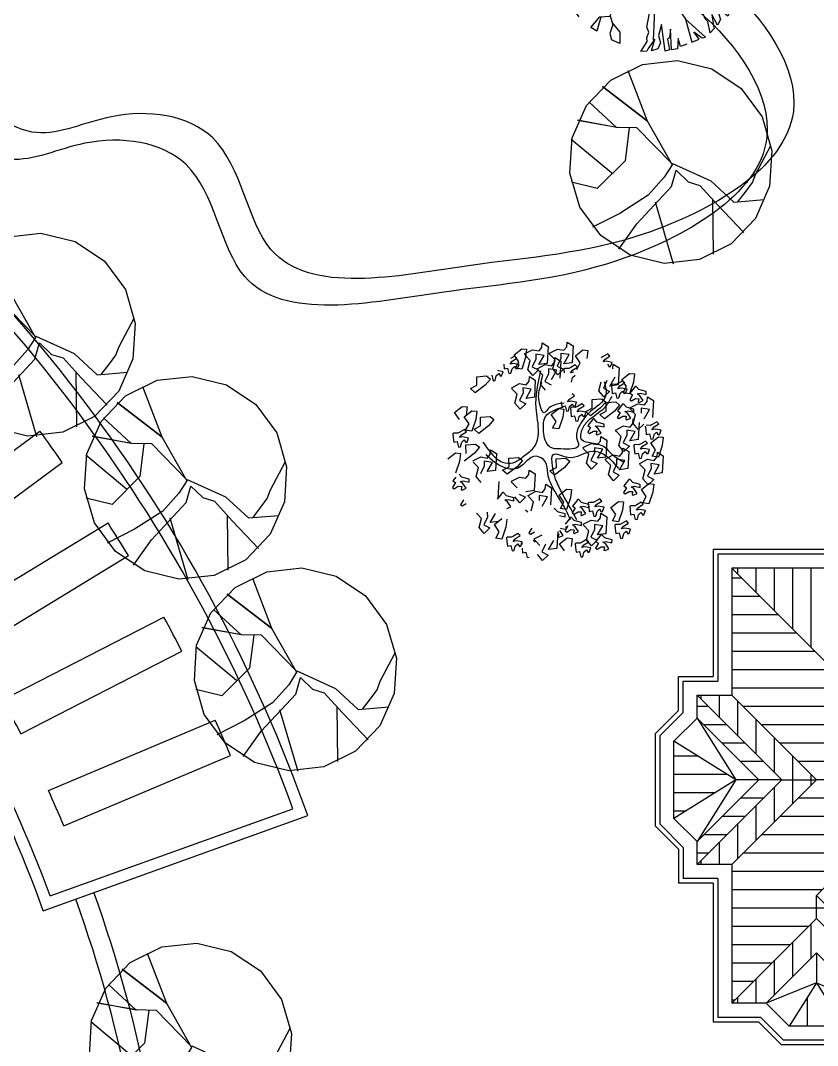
# Model space of a CAD drawing. Extents: x 225694 to 1397201, y -46174 to 794826.
# Drawn here: x 601296 to 622000, y 302259 to 328875 of the extents above; entities that cross this region are included whole.
import ezdxf

# ---------------------------------------------------------------- set-up
doc = ezdxf.new("R2010")
doc.units = 0
doc.header["$LTSCALE"] = 0.5
doc.header["$MEASUREMENT"] = 0
for name, color, linetype in [('08-树', 73, 'Continuous'), ('KJ', 8, 'Continuous'), ('ZJ', 7, 'Continuous'), ('商铺', 141, 'Continuous'), ('屋顶', 135, 'Continuous'), ('树', 124, 'Continuous'), ('环境', 64, 'Continuous')]:
    doc.layers.add(name, color=color, linetype=linetype)
doc.styles.get("Standard").update_dxf_attribs({"font": 'rs.shx', "bigfont": 'hztxt.shx'})

# ---------------------------------------------------------------- blocks, each defined once
blk = doc.blocks.new('64')
at = {"linetype": 'Continuous'}
blk.add_lwpolyline([(1976, 57), (1856, 741), (1508, 1343), (976, 1789), (324, 2027), (-371, 2027), (-1024, 1789), (-1556, 1343), (-1903, 741), (-2024, 57), (-1903, -627), (-1556, -1228), (-1024, -1675), (-371, -1912), (324, -1912), (976, -1675), (1508, -1228), (1856, -627), (1976, 57)], dxfattribs=at)
for points in [[(-737, 1911), (-285, 955), (-166, 2053), (-285, 955), (0, 0), (285, -57), (761, -71), (1402, 86), (1973, 285)], [(238, 2039), (226, 1298), (654, 1954), (214, 1298), (-47, 1012), (-12, 14)], [(939, 742), (1010, 1782)], [(59, 1112), (582, 727), (1355, 742), (1616, 1198)], [(-24, 14), (-297, -770), (-309, -1383), (-760, -1782)], [(1925, -385), (1319, -299), (321, -285), (24, -128), (24, -456), (-83, -670), (-47, -1198), (-12, -1939)], [(1390, -1369), (761, -271)], [(-368, -1440), (-630, -1412), (-844, -1383), (-1010, -1312), (-1616, -1141)], [(-59, -1041), (713, -1797)]]:
    blk.add_lwpolyline(points)
blk = doc.blocks.new('批杷')
at = {"layer": '08-树', "color": 124}
for p, q in [((-983, 2387), (-831, 2446)), ((-831, 2446), (-723, 1917)), ((-784, 2446), (-678, 2505)), ((-689, 2188), (-784, 2446)), ((-678, 2505), (-475, 1835)), ((-524, 2306), (-478, 2470)), ((-478, 2470), (-326, 2553)), ((-326, 2553), (-360, 2236)), ((-360, 2236), (-231, 2506)), ((-231, 2506), (-208, 2577)), ((-208, 2577), (-55, 2613)), ((-55, 2613), (-172, 2330)), ((296, 2576), (142, 2607)), ((601, 2507), (767, 2457)), ((767, 2457), (700, 2258)), ((700, 2258), (866, 2457)), ((866, 2457), (1016, 2391)), ((-1344, 2194), (-1224, 2295)), ((-1333, 2120), (-1344, 2194)), ((-1224, 2295), (-1200, 1990)), ((-1206, 2233), (-1054, 2316)), ((-1054, 2316), (-959, 2128)), ((-959, 2128), (-983, 2387)), ((-735, 2140), (-689, 2188)), ((-723, 1917), (-735, 2140)), ((-441, 2129), (-524, 2306)), ((-475, 1835), (-441, 2129)), ((-148, 2236), (-183, 2083)), ((-172, 2330), (-148, 2236)), ((1016, 2391), (717, 1941)), ((1166, 2324), (833, 1708)), ((933, 2108), (1049, 2357)), ((1049, 2357), (1166, 2324)), ((1132, 2074), (1282, 2158)), ((1282, 2158), (1448, 2108)), ((-1799, 1818), (-1731, 1918)), ((-1731, 1918), (-1248, 1412)), ((-1537, 1977), (-1438, 2120)), ((-1504, 1809), (-1537, 1977)), ((-1438, 2120), (-1325, 1821)), ((-1325, 1821), (-1333, 2120)), ((-1200, 1990), (-1137, 1917)), ((-1137, 1917), (-1099, 1765)), ((-183, 2083), (-111, 1966)), ((717, 1941), (866, 2108)), ((833, 1708), (1066, 1891)), ((866, 2108), (933, 2108)), ((1066, 1891), (1132, 2074)), ((1448, 2108), (1199, 1908)), ((1199, 1908), (1481, 2008)), ((1681, 1958), (1398, 1841)), ((1481, 2008), (1548, 2041)), ((1548, 2041), (1681, 1958)), ((-1950, 1675), (-1841, 1796)), ((-1812, 1455), (-1950, 1675)), ((-1841, 1796), (-1506, 1373)), ((-1597, 1630), (-1799, 1818)), ((-1618, 1567), (-1597, 1630)), ((-1351, 1689), (-1504, 1809)), ((-1248, 1412), (-1351, 1689)), ((-1099, 1765), (-982, 1692)), ((-982, 1692), (-335, 346)), ((1215, 1675), (1182, 1542)), ((1348, 1758), (1215, 1675)), ((1398, 1841), (1348, 1758)), ((1828, 1826), (1718, 1541)), ((1789, 1343), (1882, 1628)), ((1983, 1597), (1789, 1343)), ((1914, 1695), (1828, 1826)), ((1882, 1628), (1914, 1695)), ((2037, 1432), (1983, 1597)), ((-2080, 1437), (-1981, 1580)), ((-1806, 1311), (-2080, 1437)), ((-1981, 1580), (-1812, 1455)), ((-1506, 1373), (-1618, 1567)), ((-1506, 1373), (-1248, 1412)), ((-1248, 1412), (-1154, 1152)), ((1182, 1542), (102, 510)), ((1556, 1354), (1424, 1318)), ((1636, 1489), (1556, 1354)), ((1718, 1541), (1636, 1489)), ((1957, 1281), (2037, 1432)), ((-2340, 954), (-2143, 1291)), ((-1530, 1034), (-1806, 1311)), ((-1154, 1152), (-877, 816)), ((2206, 1320), (1599, 973)), ((1599, 973), (1776, 1210)), ((1776, 1210), (1957, 1281)), ((2276, 1172), (1834, 862)), ((1995, 1082), (2242, 1205)), ((1997, 1016), (1995, 1082)), ((2242, 1205), (2206, 1320)), ((2346, 1024), (2276, 1172)), ((-1312, 1034), (-1530, 1034)), ((-1095, 717), (-1312, 1034)), ((-877, 816), (-699, 855)), ((-699, 855), (-640, 538)), ((1834, 862), (1997, 1016)), ((2151, 853), (2346, 1024)), ((2349, 925), (2151, 853)), ((2403, 760), (2349, 925)), ((-640, 538), (-1095, 717)), ((-640, 538), (-264, 261)), ((-2459, 222), (-2459, 340)), ((2447, 288), (2450, 115)), ((1708, -563), (393, 145)), ((2464, -143), (1944, 3)), ((1944, 3), (2149, -88)), ((2450, 115), (2240, 117)), ((2240, 117), (2481, 20)), ((2481, 20), (2464, -143)), ((-1794, -320), (-313, -120)), ((-1154, -571), (-313, -120)), ((-131, -1714), (136, -244)), ((2447, -305), (1759, -180)), ((1759, -180), (2005, -344)), ((2149, -88), (2169, -151)), ((2169, -151), (2443, -185)), ((2443, -185), (2447, -305)), ((-2383, -509), (-2442, -364)), ((-2442, -364), (-2145, -435)), ((-2310, -521), (-2383, -509)), ((-2022, -607), (-2310, -521)), ((-2145, -435), (-2055, -397)), ((-2055, -397), (-1899, -408)), ((-1899, -408), (-1794, -320)), ((2005, -344), (2199, -351)), ((2329, -641), (2062, -466)), ((2062, -466), (2244, -703)), ((2199, -351), (2325, -467)), ((2325, -467), (2329, -641)), ((-2342, -622), (-2022, -607)), ((-2236, -760), (-2342, -622)), ((-2240, -963), (-1609, -660)), ((-2067, -780), (-2236, -760)), ((-1905, -671), (-2067, -780)), ((-1609, -660), (-1905, -671)), ((-1825, -1182), (-1154, -571)), ((1845, -553), (1708, -563)), ((1965, -654), (1845, -553)), ((2060, -676), (1965, -654)), ((2258, -908), (2060, -676)), ((2244, -703), (2296, -756)), ((2296, -756), (2258, -908)), ((-2166, -1058), (-2240, -963)), ((-1925, -924), (-2166, -1058)), ((-2158, -1104), (-1652, -917)), ((-1871, -963), (-1925, -924)), ((-1652, -917), (-1871, -963)), ((1429, -980), (1563, -1244)), ((1968, -1427), (1429, -980)), ((1680, -912), (1814, -1091)), ((2062, -1293), (1680, -912)), ((1994, -957), (2157, -1159)), ((2176, -1062), (1994, -957)), ((2258, -908), (2176, -1062)), ((-2076, -1246), (-2158, -1104)), ((-1825, -1182), (-2076, -1246)), ((-1996, -1305), (-1825, -1182)), ((-1891, -1443), (-1996, -1305)), ((1321, -1348), (1197, -1290)), ((1563, -1244), (1729, -1345)), ((1814, -1091), (1801, -1156)), ((1801, -1156), (2023, -1319)), ((2023, -1319), (1968, -1427)), ((2157, -1159), (2062, -1293)), ((1377, -1495), (1321, -1348)), ((1449, -1560), (1377, -1495)), ((1508, -1860), (1449, -1560)), ((1553, -1378), (1596, -1674)), ((1700, -1661), (1553, -1378)), ((1782, -1508), (1700, -1661)), ((1729, -1345), (1782, -1508)), ((-1431, -1818), (-1589, -1719)), ((-138, -1986), (-80, -1841)), ((-80, -1841), (-131, -1714)), ((249, -1643), (169, -1928)), ((342, -2337), (249, -1643)), ((480, -1763), (457, -1986)), ((502, -2303), (480, -1763)), ((1615, -1746), (1508, -1860)), ((1596, -1674), (1615, -1746)), ((-837, -2135), (-1055, -2036)), ((-290, -2343), (-130, -2083)), ((-130, -2083), (-138, -1986)), ((71, -2020), (-99, -2267)), ((-14, -2328), (71, -2020)), ((222, -2115), (150, -2270)), ((169, -1928), (222, -2115)), ((457, -1986), (403, -2025)), ((403, -2025), (456, -2295)), ((679, -2009), (662, -2269)), ((743, -2210), (679, -2009)), ((-133, -2333), (-290, -2343)), ((-99, -2267), (-133, -2333)), ((150, -2270), (-14, -2328)), ((456, -2295), (342, -2337)), ((662, -2269), (502, -2303)), ((907, -2153), (743, -2210))]:
    blk.add_line(p, q, dxfattribs=at)
for points in [[(252, 1958), (468, 2540), (268, 2590), (268, 2357), (185, 2607), (102, 2640), (252, 1958)], [(119, 527), (102, 510), (119, 1126), (235, 1375), (252, 1958)], [(119, 527), (451, 1026), (650, 1093), (883, 1442), (1249, 1908)], [(-2459, 340), (-2083, 439), (-1787, 420), (-1965, 538), (-2123, 519), (-2182, 677), (-2360, 756), (-2340, 954), (-2202, 915), (-2083, 657), (-1945, 776), (-1767, 598), (-1925, 915), (-2024, 954), (-2063, 1133), (-2143, 1291)], [(-2024, 974), (-2202, 1014), (-2321, 1034)], [(1816, 451), (2437, 425), (2423, 630), (2201, 558), (2413, 714), (2419, 804), (1816, 451)], [(-2143, 538), (-2419, 558)], [(-2103, 439), (-2281, 162), (-2459, 222)], [(414, 135), (393, 145), (984, 320), (1257, 286), (1816, 451)], [(414, 135), (992, -27), (1117, -196), (1521, -309), (2077, -513)], [(133, -267), (136, -244), (485, -752), (537, -1022), (866, -1503)], [(133, -267), (157, -867), (35, -1038), (52, -1457), (30, -2049)], [(-1352, -1442), (-1095, -1422), (-976, -1185)], [(-1589, -1719), (-1352, -1442)], [(-1332, -1462), (-1371, -1601), (-1431, -1818)], [(-1095, -1403), (-1015, -1640)], [(866, -1503), (1034, -2102), (1225, -2025), (1088, -1836), (1302, -1989), (1388, -1967), (866, -1503)], [(-1015, -1640), (-1095, -1878), (-1055, -2036)], [(-1035, -1601), (-837, -1838), (-837, -2135)]]:
    blk.add_lwpolyline(points, dxfattribs=at)
for points in [[(-14, -172), (-197, -89), (-330, 44), (-280, 277), (-147, 344), (-64, 427), (102, 360), (119, 244), (119, 144), (185, 27), (52, -56), (36, -139)], [(-35, -51), (-138, -31), (-178, 9), (-178, 88), (-187, 117), (-207, 191), (-138, 236), (-109, 300), (-20, 290), (5, 330), (34, 270), (59, 251), (54, 147), (103, 93), (103, 48), (79, 38), (64, -11), (39, -26), (24, -51)], [(-114, 33), (-138, 78), (-138, 132), (-104, 196), (-99, 226), (-54, 246), (-40, 201), (-15, 206), (-5, 191), (20, 157), (29, 127), (29, 97), (15, 48), (10, 33), (-5, 18), (-25, 18), (-25, -1), (-64, -1), (-69, 18), (-79, 28)], [(-74, 112), (-64, 167), (-40, 172), (-30, 152), (-10, 132), (-10, 107), (-30, 93), (-30, 78), (-49, 83), (-74, 93)]]:
    blk.add_lwpolyline(points, close=True, dxfattribs=at)
blk = doc.blocks.new('A$C314A2B11')
at = {"layer": 'KJ', "linetype": 'Continuous'}
h = blk.add_hatch(dxfattribs=at)
h.set_pattern_fill('LINE,_O', color=256, scale=150, angle=90)
h.set_pattern_definition([(90, (-2428162.5, -3655951.4), (-476.25, 3e-14), [])])
h.paths.add_polyline_path([(34234, 12980), (32826, 12980), (33530, 11959)])
h.paths.add_polyline_path([(26534, 12680), (25126, 12680), (25830, 11659)])
h.paths.add_polyline_path([(13830, 11659), (14534, 12680), (13126, 12680)])
h.paths.add_polyline_path([(6834, 12980), (5426, 12980), (6130, 11959)])
h.paths.add_polyline_path([(4884, 480), (4180, 1606), (3476, 480)])
h.paths.add_polyline_path([(36184, 480), (35480, 1606), (34776, 480)])
h = blk.add_hatch(dxfattribs=at)
h.set_pattern_fill('LINE,_O', color=256, scale=150)
h.set_pattern_definition([(0, (-2428162.5, -3655951.4), (0, 476.25), [])])
h.paths.add_polyline_path([(2084, 6880), (480, 7884), (480, 5876)])
for p, q in [((2141, 12219), (2141, 12380)), ((2617, 11743), (2617, 12380)), ((3094, 11266), (3094, 12380)), ((3570, 10790), (3570, 12380)), ((4046, 10314), (4046, 12380)), ((1980, 12126), (2234, 12126)), ((1980, 11650), (2710, 11650)), ((1980, 11174), (3186, 11174)), ((1980, 10697), (3663, 10697)), ((1980, 10221), (4139, 10221)), ((1980, 9745), (4615, 9745)), ((1189, 8971), (1189, 9080)), ((1665, 8495), (1665, 9080)), ((1980, 9269), (4930, 9269)), ((1080, 8792), (1368, 8792)), ((2141, 8019), (2141, 8919)), ((2268, 8792), (4930, 8792)), ((1247, 8316), (1844, 8316)), ((2617, 7543), (2617, 8443)), ((2744, 8316), (5144, 8316)), ((1724, 7840), (2320, 7840)), ((3094, 7066), (3094, 7966)), ((3220, 7840), (5620, 7840)), ((3570, 6880), (3570, 7490)), ((2200, 7364), (2796, 7364)), ((3696, 7364), (6096, 7364)), ((4046, 6880), (4046, 7014)), ((2676, 6887), (3273, 6887)), ((3094, 5794), (3094, 6694)), ((3570, 6270), (3570, 6880)), ((4046, 6746), (4046, 6880)), ((4173, 6887), (6573, 6887)), ((2215, 6411), (2811, 6411)), ((3711, 6411), (6711, 6411)), ((2617, 5317), (2617, 6217)), ((1738, 5935), (2335, 5935)), ((3235, 5935), (6235, 5935)), ((2141, 4841), (2141, 5741)), ((1262, 5459), (1859, 5459)), ((2759, 5459), (5759, 5459)), ((1665, 4680), (1665, 5265)), ((1080, 4982), (1382, 4982)), ((2282, 4982), (5282, 4982)), ((1189, 4680), (1189, 4789)), ((1980, 4506), (4806, 4506)), ((1980, 4030), (4330, 4030)), ((1980, 3554), (4180, 3554)), ((4180, 3554), (4506, 3554)), ((1980, 3077), (3977, 3077)), ((4046, 2250), (4046, 3146)), ((3570, 1774), (3570, 2670)), ((1980, 2601), (3501, 2601)), ((3094, 1297), (3094, 2194)), ((1980, 2125), (3025, 2125)), ((1980, 1649), (2549, 1649)), ((2617, 1080), (2617, 1717)), ((1980, 1172), (2072, 1172)), ((2141, 1080), (2141, 1241))]:
    blk.add_line(p, q, dxfattribs=at)
at = {"layer": '屋顶'}
for p, q in [((1500, 12860), (1500, 9560)), ((4628, 12860), (1500, 12860)), ((1620, 12740), (1620, 9440)), ((4677, 12740), (1620, 12740)), ((4826, 12380), (1980, 12380)), ((1980, 12380), (4930, 9430)), ((1980, 12380), (1980, 9080)), ((600, 9560), (1500, 9560)), ((600, 8682), (600, 9560)), ((720, 9440), (1620, 9440)), ((720, 8633), (720, 9440)), ((3280, 6880), (1080, 9080)), ((4180, 6880), (1980, 9080)), ((600, 8682), (0, 8082)), ((720, 8633), (120, 8033)), ((2684, 6880), (1080, 8484)), ((1080, 8484), (2084, 6880)), ((0, 5678), (0, 8082)), ((120, 5727), (120, 8033)), ((2084, 6880), (480, 7884)), ((2084, 6880), (480, 5876)), ((2684, 6880), (1080, 5276)), ((2084, 6880), (1080, 5276)), ((3280, 6880), (1080, 4680)), ((4180, 6880), (1980, 4680)), ((2684, 6880), (2084, 6880)), ((3280, 6880), (4180, 6880)), ((4180, 3880), (6880, 6580)), ((600, 5078), (0, 5678)), ((720, 5127), (120, 5727)), ((600, 5078), (600, 4200)), ((720, 5127), (720, 4320)), ((1980, 4680), (1980, 1080)), ((1620, 4320), (720, 4320)), ((1620, 4320), (1620, 720)), ((1500, 4200), (600, 4200)), ((1500, 4200), (1500, 600)), ((4180, 3280), (4180, 3880)), ((6380, 1680), (4180, 3880)), ((1980, 1080), (4180, 3280)), ((6380, 1080), (4180, 3280)), ((2876, 1080), (4180, 2384)), ((5484, 1080), (4180, 2384)), ((4180, 2384), (4180, 1606)), ((4180, 1606), (2876, 1080)), ((4180, 1606), (3476, 480)), ((4180, 1606), (5484, 1080)), ((4180, 1606), (4884, 480)), ((2876, 1080), (1980, 1080)), ((3476, 480), (2876, 1080)), ((1500, 600), (2678, 600)), ((1620, 720), (2727, 720)), ((2678, 600), (3278, 0)), ((2727, 720), (3327, 120)), ((4884, 480), (3476, 480)), ((5033, 120), (3327, 120)), ((5082, 0), (3278, 0))]:
    blk.add_line(p, q, dxfattribs=at)
blk.add_lwpolyline([(1980, 4680), (1080, 4680), (1080, 5276), (480, 5876), (480, 7884), (1080, 8484), (1080, 9080), (1980, 9080)], dxfattribs=at)
blk = doc.blocks.new('银杏')
at = {"layer": '树', "color": 60}
for p, q in [((-750, 2732), (-811, 2624)), ((-681, 2712), (-750, 2732)), ((-746, 2592), (-681, 2712)), ((-621, 2729), (-503, 2841)), ((-520, 2694), (-621, 2729)), ((-456, 2607), (-520, 2694)), ((-503, 2841), (-123, 2715)), ((-325, 2695), (-404, 2514)), ((-145, 2520), (-325, 2695)), ((64, 2824), (2, 2789)), ((2, 2789), (35, 2670)), ((35, 2670), (48, 2617)), ((104, 2693), (64, 2824)), ((155, 2630), (104, 2693)), ((161, 2710), (155, 2630)), ((222, 2835), (161, 2710)), ((305, 2774), (222, 2835)), ((236, 2721), (305, 2744)), ((275, 2651), (236, 2721)), ((305, 2744), (305, 2774)), ((352, 2733), (392, 2843)), ((442, 2524), (352, 2733)), ((392, 2843), (574, 2770)), ((574, 2770), (816, 2609)), ((701, 2616), (819, 2727)), ((819, 2727), (1199, 2602)), ((-1267, 2458), (-1227, 2569)), ((-1177, 2249), (-1267, 2458)), ((-1227, 2569), (-1046, 2496)), ((-1046, 2496), (-803, 2334)), ((-927, 2533), (-934, 2507)), ((-934, 2507), (-880, 2436)), ((-839, 2577), (-927, 2533)), ((-880, 2436), (-816, 2348)), ((-811, 2624), (-839, 2577)), ((-754, 2511), (-746, 2592)), ((-694, 2563), (-754, 2511)), ((-562, 2609), (-694, 2563)), ((-655, 2441), (-633, 2518)), ((-626, 2335), (-655, 2441)), ((-633, 2518), (-568, 2485)), ((-568, 2485), (-547, 2507)), ((-547, 2507), (-562, 2609)), ((-523, 2463), (-456, 2607)), ((-476, 2260), (-523, 2463)), ((-404, 2514), (-290, 2485)), ((-25, 2480), (66, 2316)), ((48, 2617), (18, 2524)), ((31, 2500), (120, 2488)), ((120, 2488), (227, 2471)), ((227, 2471), (232, 2551)), ((232, 2551), (365, 2548)), ((371, 2597), (275, 2651)), ((365, 2548), (371, 2597)), ((434, 2445), (372, 2410)), ((474, 2314), (434, 2445)), ((633, 2591), (442, 2524)), ((592, 2456), (531, 2330)), ((675, 2395), (592, 2456)), ((756, 2473), (633, 2591)), ((802, 2581), (701, 2616)), ((816, 2609), (756, 2473)), ((799, 2350), (866, 2494)), ((866, 2494), (802, 2581)), ((997, 2582), (918, 2401)), ((1177, 2407), (997, 2582)), ((1199, 2602), (1177, 2407)), ((-1574, 2147), (-1456, 2259)), ((-1456, 2259), (-1076, 2134)), ((-987, 2316), (-1177, 2249)), ((-1078, 2297), (-1141, 2262)), ((-1141, 2262), (-1107, 2143)), ((-1039, 2166), (-1078, 2297)), ((-863, 2199), (-987, 2316)), ((-982, 2182), (-987, 2103)), ((-921, 2308), (-982, 2182)), ((-838, 2247), (-921, 2308)), ((-906, 2194), (-837, 2216)), ((-867, 2123), (-906, 2194)), ((-803, 2334), (-863, 2199)), ((-837, 2216), (-838, 2247)), ((-816, 2348), (-756, 2400)), ((-756, 2400), (-664, 2305)), ((-664, 2305), (-626, 2335)), ((-514, 2186), (-601, 2142)), ((-486, 2234), (-514, 2186)), ((-425, 2341), (-486, 2234)), ((-444, 2262), (-476, 2260)), ((-294, 2345), (-444, 2262)), ((-429, 2120), (-421, 2201)), ((-356, 2322), (-425, 2341)), ((-421, 2201), (-356, 2322)), ((-237, 2218), (-369, 2172)), ((-103, 2237), (-294, 2345)), ((-222, 2116), (-237, 2218)), ((-105, 2233), (-206, 2268)), ((-41, 2146), (-105, 2233)), ((66, 2316), (-103, 2237)), ((-88, 2380), (292, 2255)), ((90, 2235), (11, 2053)), ((270, 2059), (90, 2235)), ((292, 2255), (270, 2059)), ((372, 2410), (405, 2291)), ((418, 2237), (388, 2144)), ((405, 2291), (418, 2237)), ((525, 2251), (474, 2314)), ((531, 2330), (525, 2251)), ((606, 2342), (675, 2364)), ((645, 2271), (606, 2342)), ((740, 2217), (645, 2271)), ((675, 2364), (675, 2395)), ((735, 2169), (740, 2217)), ((846, 2147), (799, 2350)), ((1028, 2232), (878, 2149)), ((918, 2401), (1032, 2372)), ((1219, 2124), (1028, 2232)), ((1032, 2372), (1185, 2243)), ((1185, 2243), (1297, 2367)), ((1388, 2203), (1219, 2124)), ((1297, 2367), (1388, 2203)), ((1361, 2233), (1402, 2343)), ((1451, 2024), (1361, 2233)), ((1402, 2343), (1583, 2270)), ((1583, 2270), (1825, 2109)), ((-1622, 2132), (-1683, 2006)), ((-1539, 2071), (-1622, 2132)), ((-1608, 2018), (-1539, 2040)), ((-1473, 2112), (-1574, 2147)), ((-1539, 2040), (-1539, 2071)), ((-1098, 1938), (-1277, 2114)), ((-1094, 2089), (-1124, 1996)), ((-1124, 1996), (-1111, 1973)), ((-1111, 1973), (-1023, 1961)), ((-1107, 2143), (-1094, 2089)), ((-1076, 2134), (-1098, 1938)), ((-987, 2103), (-1039, 2166)), ((-1023, 1961), (-915, 1944)), ((-915, 1944), (-910, 2023)), ((-910, 2023), (-777, 2020)), ((-772, 2069), (-867, 2123)), ((-777, 2020), (-772, 2069)), ((-742, 1749), (-700, 1973)), ((-700, 1973), (-606, 2042)), ((-601, 2142), (-609, 2116)), ((-609, 2116), (-555, 2045)), ((-606, 2042), (-495, 1881)), ((-555, 2045), (-491, 1957)), ((-491, 1957), (-431, 2010)), ((-431, 2010), (-339, 1914)), ((-369, 2172), (-429, 2120)), ((-339, 1914), (-300, 1944)), ((-330, 2050), (-308, 2127)), ((-300, 1944), (-330, 2050)), ((-308, 2127), (-243, 2094)), ((-243, 2094), (-222, 2116)), ((-108, 2002), (-41, 2146)), ((-61, 1799), (-108, 2002)), ((11, 2053), (125, 2025)), ((125, 2025), (278, 1896)), ((278, 1896), (390, 2019)), ((388, 2144), (401, 2121)), ((390, 2019), (481, 1856)), ((394, 1857), (512, 1969)), ((401, 2121), (489, 2109)), ((489, 2109), (597, 2092)), ((512, 1969), (892, 1844)), ((597, 2092), (602, 2171)), ((602, 2171), (735, 2169)), ((878, 2149), (846, 2147)), ((1327, 2027), (1267, 1919)), ((1396, 2007), (1327, 2027)), ((1332, 1887), (1396, 2007)), ((1642, 2091), (1451, 2024)), ((1766, 1974), (1642, 2091)), ((1799, 1979), (1737, 1944)), ((1737, 1944), (1770, 1825)), ((1825, 2109), (1766, 1974)), ((1839, 1848), (1799, 1979)), ((-1056, 1656), (-1247, 1764)), ((-1242, 1904), (-1089, 1775)), ((-1089, 1775), (-978, 1898)), ((-887, 1735), (-1056, 1656)), ((-978, 1898), (-887, 1735)), ((-854, 1675), (-759, 1744)), ((-759, 1744), (-649, 1583)), ((-546, 1699), (-742, 1749)), ((-508, 1533), (-546, 1699)), ((-495, 1881), (-383, 1612)), ((-29, 1801), (-61, 1799)), ((121, 1885), (-29, 1801)), ((312, 1777), (121, 1885)), ((481, 1856), (312, 1777)), ((495, 1822), (394, 1857)), ((492, 1591), (559, 1735)), ((559, 1735), (495, 1822)), ((690, 1824), (611, 1642)), ((870, 1648), (690, 1824)), ((892, 1844), (870, 1648)), ((1151, 1827), (1144, 1802)), ((1144, 1802), (1198, 1731)), ((1238, 1872), (1151, 1827)), ((1198, 1731), (1262, 1643)), ((1267, 1919), (1238, 1872)), ((1262, 1643), (1322, 1695)), ((1322, 1695), (1413, 1600)), ((1323, 1806), (1332, 1887)), ((1383, 1858), (1323, 1806)), ((1515, 1904), (1383, 1858)), ((1423, 1736), (1445, 1813)), ((1452, 1630), (1423, 1736)), ((1445, 1813), (1510, 1780)), ((1510, 1780), (1531, 1802)), ((1531, 1802), (1515, 1904)), ((1783, 1772), (1753, 1679)), ((1770, 1825), (1783, 1772)), ((1890, 1785), (1839, 1848)), ((1896, 1865), (1890, 1785)), ((1962, 1626), (1967, 1706)), ((2010, 1806), (1971, 1876)), ((-895, 1451), (-854, 1675)), ((-699, 1401), (-895, 1451)), ((-649, 1583), (-537, 1314)), ((-383, 1612), (-508, 1533)), ((-328, 1471), (-357, 1423)), ((-267, 1578), (-328, 1471)), ((-199, 1559), (-267, 1578)), ((-263, 1438), (-199, 1559)), ((-80, 1455), (-212, 1409)), ((-64, 1353), (-80, 1455)), ((-4, 1424), (114, 1536)), ((114, 1536), (495, 1411)), ((539, 1388), (492, 1591)), ((721, 1474), (571, 1390)), ((611, 1642), (725, 1614)), ((912, 1366), (721, 1474)), ((725, 1614), (879, 1485)), ((879, 1485), (990, 1608)), ((990, 1608), (1081, 1444)), ((1413, 1600), (1452, 1630)), ((1584, 1431), (1625, 1541)), ((1625, 1541), (1806, 1469)), ((1753, 1679), (1766, 1655)), ((1766, 1655), (1855, 1643)), ((1806, 1469), (2048, 1307)), ((1855, 1643), (1962, 1626)), ((2135, 1527), (2072, 1493)), ((2072, 1493), (2106, 1374)), ((2175, 1397), (2135, 1527)), ((-803, 1227), (-866, 1192)), ((-764, 1096), (-803, 1227)), ((-646, 1238), (-707, 1112)), ((-661, 1235), (-699, 1401)), ((-537, 1314), (-661, 1235)), ((-563, 1177), (-646, 1238)), ((-444, 1379), (-451, 1353)), ((-451, 1353), (-397, 1282)), ((-357, 1423), (-444, 1379)), ((-397, 1282), (-333, 1194)), ((-333, 1194), (-273, 1247)), ((-273, 1247), (-181, 1151)), ((-271, 1357), (-263, 1438)), ((-212, 1409), (-271, 1357)), ((-172, 1287), (-150, 1364)), ((-143, 1181), (-172, 1287)), ((-150, 1364), (-85, 1332)), ((-85, 1332), (-64, 1353)), ((98, 1389), (-4, 1424)), ((95, 1158), (162, 1302)), ((162, 1302), (98, 1389)), ((293, 1390), (214, 1209)), ((214, 1209), (328, 1180)), ((472, 1215), (293, 1390)), ((495, 1411), (472, 1215)), ((571, 1390), (539, 1388)), ((1081, 1444), (912, 1366)), ((1674, 1222), (1584, 1431)), ((1865, 1289), (1674, 1222)), ((1989, 1172), (1865, 1289)), ((2048, 1307), (1989, 1172)), ((2119, 1320), (2089, 1227)), ((2089, 1227), (2102, 1203)), ((2106, 1374), (2119, 1320)), ((2226, 1333), (2175, 1397)), ((2298, 1175), (2303, 1254)), ((-1088, 1069), (-1150, 1034)), ((-1048, 938), (-1088, 1069)), ((-930, 1080), (-991, 954)), ((-847, 1019), (-930, 1080)), ((-916, 966), (-847, 989)), ((-866, 1192), (-833, 1073)), ((-819, 1019), (-849, 926)), ((-847, 989), (-847, 1019)), ((-833, 1073), (-819, 1019)), ((-712, 1033), (-764, 1096)), ((-707, 1112), (-712, 1033)), ((-631, 1124), (-563, 1146)), ((-592, 1053), (-631, 1124)), ((-497, 999), (-592, 1053)), ((-563, 1146), (-563, 1177)), ((-503, 951), (-497, 999)), ((-181, 1151), (-143, 1181)), ((142, 955), (95, 1158)), ((324, 1041), (173, 957)), ((514, 933), (324, 1041)), ((328, 1180), (481, 1052)), ((481, 1052), (593, 1175)), ((684, 1011), (514, 933)), ((593, 1175), (684, 1011)), ((1472, 1054), (1409, 1019)), ((1409, 1019), (1442, 900)), ((1511, 923), (1472, 1054)), ((1629, 1065), (1568, 939)), ((1712, 1004), (1629, 1065)), ((1643, 951), (1712, 974)), ((1712, 974), (1712, 1004)), ((1743, 958), (1861, 1070)), ((2102, 1203), (2190, 1191)), ((2190, 1191), (2298, 1175)), ((-997, 875), (-1048, 938)), ((-991, 954), (-997, 875)), ((-925, 716), (-920, 796)), ((-920, 796), (-787, 793)), ((-877, 895), (-916, 966)), ((-895, 637), (-854, 748)), ((-782, 841), (-877, 895)), ((-854, 748), (-673, 675)), ((-849, 926), (-837, 903)), ((-837, 903), (-748, 891)), ((-787, 793), (-782, 841)), ((-748, 891), (-641, 874)), ((-641, 874), (-635, 953)), ((-635, 953), (-503, 951)), ((173, 957), (142, 955)), ((1474, 738), (1414, 630)), ((1456, 846), (1425, 753)), ((1425, 753), (1438, 730)), ((1438, 730), (1527, 718)), ((1442, 900), (1456, 846)), ((1543, 718), (1474, 738)), ((1563, 860), (1511, 923)), ((1568, 939), (1563, 860)), ((1634, 701), (1639, 781)), ((1639, 781), (1772, 778)), ((1682, 880), (1643, 951)), ((1778, 826), (1682, 880)), ((1844, 923), (1743, 958)), ((1772, 778), (1778, 826)), ((1909, 836), (1844, 923)), ((-805, 428), (-895, 637)), ((-614, 495), (-805, 428)), ((-673, 675), (-430, 513)), ((-490, 378), (-614, 495)), ((-430, 513), (-490, 378)), ((237, 272), (278, 496)), ((278, 496), (373, 566)), ((373, 566), (483, 404)), ((1298, 538), (1291, 513)), ((1385, 583), (1298, 538)), ((1414, 630), (1385, 583)), ((1479, 598), (1543, 718)), ((1527, 718), (1634, 701)), ((433, 222), (237, 272)), ((483, 404), (596, 135)), ((986, 324), (1026, 434)), ((471, 56), (433, 222)), ((596, 135), (471, 56))]:
    blk.add_line(p, q, dxfattribs=at)
at = {"layer": '树'}
for p, q in [((-1779, 2121), (-1842, 2086)), ((-1842, 2086), (-1809, 1967)), ((-1809, 1967), (-1796, 1913)), ((-1740, 1990), (-1779, 2121)), ((-1688, 1927), (-1740, 1990)), ((-1683, 2006), (-1688, 1927)), ((1957, 1990), (1896, 1865)), ((2040, 1929), (1957, 1990)), ((1967, 1706), (2100, 1703)), ((1971, 1876), (2040, 1899)), ((2105, 1752), (2010, 1806)), ((2040, 1899), (2040, 1929)), ((2100, 1703), (2105, 1752)), ((-2083, 1544), (-2043, 1655)), ((-1993, 1335), (-2083, 1544)), ((-2043, 1655), (-1862, 1582)), ((2292, 1538), (2231, 1413)), ((2375, 1477), (2292, 1538)), ((2376, 1447), (2375, 1477)), ((-2357, 1231), (-2239, 1343)), ((-2256, 1196), (-2357, 1231)), ((-2239, 1343), (-1859, 1218)), ((-1803, 1402), (-1993, 1335)), ((-1859, 1218), (-1881, 1022)), ((-1679, 1285), (-1803, 1402)), ((-1728, 1313), (-1791, 1278)), ((-1791, 1278), (-1757, 1159)), ((-1688, 1182), (-1728, 1313)), ((-1517, 1139), (-1556, 1210)), ((2231, 1413), (2226, 1333)), ((2303, 1254), (2436, 1251)), ((2307, 1424), (2376, 1447)), ((2346, 1354), (2307, 1424)), ((2441, 1300), (2346, 1354)), ((2436, 1251), (2441, 1300)), ((-2259, 965), (-2192, 1109)), ((-2192, 1109), (-2256, 1196)), ((-2061, 1197), (-2140, 1016)), ((-2140, 1016), (-2026, 987)), ((-2080, 857), (-1962, 968)), ((-1881, 1022), (-2061, 1197)), ((-2026, 987), (-1873, 859)), ((-1962, 968), (-1582, 843)), ((-1873, 859), (-1761, 982)), ((-1744, 1105), (-1774, 1012)), ((-1774, 1012), (-1761, 989)), ((-1761, 989), (-1673, 977)), ((-1761, 982), (-1670, 818)), ((-1757, 1159), (-1744, 1105)), ((-1637, 1119), (-1688, 1182)), ((-1632, 1198), (-1637, 1119)), ((-1422, 1085), (-1517, 1139)), ((1861, 1070), (2241, 945)), ((2418, 1049), (2357, 941)), ((2487, 1029), (2418, 1049)), ((2422, 909), (2487, 1029)), ((-2494, 659), (-2376, 771)), ((-2376, 771), (-1995, 646)), ((-2212, 762), (-2259, 965)), ((-2180, 764), (-2212, 762)), ((-2030, 848), (-2180, 764)), ((-1979, 821), (-2080, 857)), ((-1839, 740), (-2030, 848)), ((-1982, 590), (-1915, 735)), ((-1915, 735), (-1979, 821)), ((-1784, 823), (-1863, 641)), ((-1670, 818), (-1839, 740)), ((-1604, 647), (-1784, 823)), ((-1032, 733), (-925, 716)), ((1841, 692), (1909, 836)), ((2040, 924), (1960, 743)), ((1960, 743), (2075, 715)), ((2219, 749), (2040, 924)), ((2241, 945), (2219, 749)), ((2242, 849), (2234, 823)), ((2234, 823), (2288, 752)), ((2329, 894), (2242, 849)), ((2288, 752), (2352, 665)), ((2357, 941), (2329, 894)), ((2414, 827), (2422, 909)), ((2474, 880), (2414, 827)), ((2606, 925), (2474, 880)), ((2513, 757), (2535, 834)), ((2542, 652), (2513, 757)), ((2535, 834), (2600, 802)), ((2600, 802), (2621, 824)), ((2621, 824), (2606, 925)), ((-2392, 624), (-2494, 659)), ((-2328, 537), (-2392, 624)), ((-2197, 626), (-2276, 444)), ((-2018, 450), (-2197, 626)), ((-1995, 646), (-2018, 450)), ((-1935, 388), (-1982, 590)), ((-1863, 641), (-1749, 613)), ((-1749, 613), (-1596, 484)), ((-1596, 484), (-1484, 607)), ((1291, 513), (1345, 441)), ((1471, 517), (1479, 598)), ((1530, 569), (1471, 517)), ((1662, 614), (1530, 569)), ((1570, 446), (1592, 524)), ((1592, 524), (1657, 491)), ((1657, 491), (1678, 513)), ((1678, 513), (1662, 614)), ((1888, 489), (1841, 692)), ((1920, 491), (1888, 489)), ((2070, 575), (1920, 491)), ((2261, 467), (2070, 575)), ((2075, 715), (2228, 586)), ((2228, 586), (2339, 709)), ((2318, 508), (2255, 474)), ((2430, 545), (2261, 467)), ((2357, 378), (2318, 508)), ((2339, 709), (2430, 545)), ((2352, 665), (2412, 717)), ((2412, 717), (2504, 621)), ((2475, 519), (2414, 394)), ((2558, 458), (2475, 519)), ((2504, 621), (2542, 652)), ((-2276, 444), (-2162, 416)), ((-1976, 168), (-2166, 276)), ((-2162, 416), (-2009, 287)), ((-2009, 287), (-1897, 410)), ((-1806, 246), (-1976, 168)), ((-1903, 390), (-1935, 388)), ((-1753, 473), (-1903, 390)), ((-1897, 410), (-1806, 246)), ((-1801, 161), (-1683, 273)), ((-1562, 365), (-1753, 473)), ((-1683, 273), (-1302, 148)), ((-1393, 444), (-1562, 365)), ((1075, 115), (986, 324)), ((1026, 434), (1207, 361)), ((1207, 361), (1450, 200)), ((1345, 441), (1409, 354)), ((1409, 354), (1469, 406)), ((1469, 406), (1560, 310)), ((1560, 310), (1599, 341)), ((1599, 341), (1570, 446)), ((1663, 263), (1656, 237)), ((1751, 307), (1663, 263)), ((1779, 354), (1751, 307)), ((1840, 462), (1779, 354)), ((1836, 241), (1844, 322)), ((1896, 293), (1836, 241)), ((1909, 442), (1840, 462)), ((1844, 322), (1909, 442)), ((2028, 339), (1896, 293)), ((1935, 171), (1957, 248)), ((1957, 248), (2022, 215)), ((2043, 237), (2028, 339)), ((2255, 474), (2288, 355)), ((2302, 301), (2271, 208)), ((2288, 355), (2302, 301)), ((2409, 314), (2357, 378)), ((2414, 394), (2409, 314)), ((2490, 405), (2558, 428)), ((2529, 335), (2490, 405)), ((2624, 281), (2529, 335)), ((2558, 428), (2558, 458)), ((2618, 232), (2624, 281)), ((-1700, 126), (-1801, 161)), ((-1703, -105), (-1635, 39)), ((-1635, 39), (-1700, 126)), ((-1504, 128), (-1584, -54)), ((-1325, -48), (-1504, 128)), ((-1302, 148), (-1325, -48)), ((1266, 182), (1075, 115)), ((1390, 65), (1266, 182)), ((1450, 200), (1390, 65)), ((1481, 30), (1453, -18)), ((1542, 137), (1481, 30)), ((1611, 118), (1542, 137)), ((1546, -3), (1611, 118)), ((1656, 237), (1710, 166)), ((1710, 166), (1774, 78)), ((1834, 130), (1926, 35)), ((1904, 68), (1835, 87)), ((1839, -53), (1904, 68)), ((1926, 35), (1964, 65)), ((1964, 65), (1935, 171)), ((2022, 215), (2043, 237)), ((2100, 39), (2141, 149)), ((2190, -170), (2100, 39)), ((2141, 149), (2322, 76)), ((2271, 208), (2284, 184)), ((2284, 184), (2373, 173)), ((2373, 173), (2480, 156)), ((2480, 156), (2486, 235)), ((2486, 235), (2618, 232)), ((-2057, -91), (-2057, -60)), ((-1655, -308), (-1703, -105)), ((-1474, -222), (-1624, -306)), ((-1584, -54), (-1469, -82)), ((-1283, -330), (-1474, -222)), ((-1469, -82), (-1316, -211)), ((-1316, -211), (-1204, -88)), ((-1204, -88), (-1114, -251)), ((749, -124), (867, -13)), ((851, -160), (749, -124)), ((915, -246), (851, -160)), ((867, -13), (1248, -138)), ((1046, -158), (967, -340)), ((1225, -334), (1046, -158)), ((1365, -62), (1358, -88)), ((1453, -18), (1365, -62)), ((2023, -36), (1891, -81)), ((1896, -135), (2277, -260)), ((1953, -127), (2017, -159)), ((2017, -159), (2039, -138)), ((2039, -138), (2023, -36)), ((2381, -103), (2190, -170)), ((-1624, -306), (-1655, -308)), ((-1114, -251), (-1283, -330)), ((325, -413), (443, -302)), ((426, -448), (325, -413)), ((490, -535), (426, -448)), ((443, -302), (823, -427)), ((823, -427), (801, -622)), ((848, -391), (915, -246)), ((895, -593), (848, -391)), ((967, -340), (1081, -368)), ((2254, -456), (2075, -280)), ((2277, -260), (2254, -456)), ((423, -679), (490, -535)), ((809, -786), (921, -662)), ((926, -591), (895, -593)), ((921, -662), (1012, -826)), ((1077, -508), (926, -591)), ((1267, -616), (1077, -508)), ((1277, -702), (1214, -737)), ((1662, -709), (1754, -805)), ((1792, -774), (1763, -669)), ((1924, -715), (1877, -513)), ((1955, -713), (1924, -715)), ((2004, -715), (1942, -750)), ((2106, -630), (1955, -713)), ((2110, -490), (2263, -619)), ((2263, -619), (2375, -496)), ((2466, -659), (2296, -738)), ((2375, -496), (2466, -659)), ((-1135, -979), (-1041, -910)), ((-1041, -910), (-930, -1071)), ((652, -797), (502, -880)), ((860, -932), (799, -1040)), ((1012, -826), (843, -905)), ((928, -952), (860, -932)), ((864, -1072), (928, -952)), ((1754, -805), (1792, -774)), ((2305, -991), (2311, -942)), ((-1177, -1203), (-1135, -979)), ((770, -1087), (683, -1132)), ((799, -1040), (770, -1087)), ((856, -1153), (864, -1072)), ((915, -1101), (856, -1153)), ((1047, -1055), (915, -1101)), ((1063, -1157), (1047, -1055)), ((1762, -1019), (1700, -1054)), ((1700, -1054), (1733, -1173)), ((1733, -1173), (1746, -1227)), ((1802, -1150), (1762, -1019)), ((1853, -1213), (1802, -1150)), ((1859, -1134), (1853, -1213)), ((1920, -1008), (1859, -1134)), ((2003, -1069), (1920, -1008)), ((1934, -1122), (2003, -1100)), ((1973, -1193), (1934, -1122)), ((1958, -1015), (1971, -1039)), ((2068, -1247), (1973, -1193)), ((2003, -1100), (2003, -1069)), ((2060, -1051), (2167, -1068)), ((2167, -1068), (2172, -988)), ((2172, -988), (2305, -991)), ((1354, -1538), (1264, -1328)), ((1305, -1218), (1486, -1291)), ((1746, -1227), (1716, -1320)), ((1930, -1293), (2063, -1295)), ((2063, -1295), (2068, -1247)), ((1025, -1624), (1139, -1652))]:
    blk.add_line(p, q, dxfattribs=at)
at = {"layer": '树', "color": 76}
for p, q in [((-2395, 393), (-2328, 537)), ((-2481, 154), (-2441, 265)), ((-2441, 265), (-2260, 192)), ((-2348, 190), (-2395, 393)), ((-2166, 276), (-2316, 192)), ((-2391, -55), (-2481, 154)), ((-2201, 12), (-2391, -55)), ((-2316, 192), (-2348, 190)), ((-2260, 192), (-2017, 30)), ((-2077, -105), (-2201, 12)), ((-2140, 1), (-2201, -125)), ((-2057, -60), (-2140, 1)), ((-2017, 30), (-2077, -105)), ((-2298, -10), (-2360, -45)), ((-2360, -45), (-2327, -164)), ((-2258, -141), (-2298, -10)), ((-2207, -204), (-2258, -141)), ((-2201, -125), (-2207, -204)), ((-2126, -113), (-2057, -91)), ((-2087, -184), (-2126, -113)), ((-1992, -238), (-2087, -184)), ((-1997, -286), (-1992, -238)), ((-2243, -346), (-2135, -363)), ((-2135, -363), (-2130, -284)), ((-2073, -405), (-2134, -530)), ((-2130, -284), (-1997, -286)), ((-1990, -466), (-2073, -405)), ((-1990, -496), (-1990, -466)), ((-2063, -689), (-1930, -692)), ((-2059, -519), (-1990, -496)), ((-2020, -589), (-2059, -519)), ((-1924, -643), (-2020, -589)), ((-1930, -692), (-1924, -643)), ((-71, -802), (-29, -578)), ((-29, -578), (65, -509)), ((65, -509), (176, -670)), ((176, -670), (288, -939)), ((470, -882), (423, -679)), ((-2120, -1035), (-2079, -811)), ((-2079, -811), (-1984, -742)), ((-1984, -742), (-1874, -903)), ((-1874, -903), (-1761, -1172)), ((125, -852), (-71, -802)), ((163, -1018), (125, -852)), ((288, -939), (163, -1018)), ((502, -880), (470, -882)), ((-1924, -1086), (-2120, -1035)), ((-1886, -1252), (-1924, -1086)), ((-1761, -1172), (-1886, -1252)), ((-981, -1253), (-1177, -1203)), ((-930, -1071), (-818, -1340)), ((-371, -1171), (-253, -1060)), ((-269, -1206), (-371, -1171)), ((-205, -1293), (-269, -1206)), ((-253, -1060), (128, -1185)), ((-74, -1205), (-153, -1386)), ((105, -1380), (-74, -1205)), ((128, -1185), (105, -1380)), ((397, -1177), (778, -1302)), ((683, -1132), (676, -1157)), ((676, -1157), (730, -1228)), ((-1534, -1552), (-1494, -1442)), ((-1494, -1442), (-1313, -1515)), ((-1376, -1358), (-1336, -1248)), ((-1286, -1568), (-1376, -1358)), ((-1336, -1248), (-1155, -1321)), ((-1155, -1321), (-912, -1483)), ((-943, -1419), (-981, -1253)), ((-818, -1340), (-943, -1419)), ((-594, -1476), (-499, -1407)), ((-499, -1407), (-389, -1568)), ((-272, -1437), (-205, -1293)), ((-225, -1640), (-272, -1437)), ((-153, -1386), (-39, -1415)), ((-39, -1415), (114, -1544)), ((730, -1228), (794, -1316)), ((1284, -1618), (1105, -1443)), ((1306, -1422), (1284, -1618)), ((1486, -1291), (1729, -1453)), ((1716, -1320), (1729, -1343)), ((1729, -1343), (1818, -1355)), ((1818, -1355), (1925, -1372)), ((1925, -1372), (1930, -1293)), ((-1444, -1762), (-1534, -1552)), ((-1096, -1501), (-1286, -1568)), ((-972, -1618), (-1096, -1501)), ((-931, -1608), (-994, -1643)), ((-994, -1643), (-961, -1762)), ((-912, -1483), (-972, -1618)), ((-892, -1739), (-931, -1608)), ((-774, -1597), (-835, -1722)), ((-691, -1658), (-774, -1597)), ((-759, -1711), (-691, -1688)), ((-691, -1688), (-691, -1658)), ((-635, -1700), (-594, -1476)), ((-389, -1568), (-277, -1837)), ((-43, -1555), (-194, -1638)), ((147, -1663), (-43, -1555)), ((317, -1584), (147, -1663)), ((1139, -1652), (1293, -1781)), ((1293, -1781), (1404, -1658)), ((1545, -1471), (1354, -1538)), ((1404, -1658), (1495, -1822)), ((1669, -1588), (1545, -1471)), ((1729, -1453), (1669, -1588)), ((-1254, -1695), (-1444, -1762)), ((-947, -1815), (-978, -1908)), ((-978, -1908), (-965, -1932)), ((-965, -1932), (-876, -1944)), ((-961, -1762), (-947, -1815)), ((-840, -1802), (-892, -1739)), ((-835, -1722), (-840, -1802)), ((-769, -1961), (-763, -1881)), ((-763, -1881), (-631, -1884)), ((-720, -1781), (-759, -1711)), ((-625, -1835), (-720, -1781)), ((-439, -1750), (-635, -1700)), ((-631, -1884), (-625, -1835)), ((-515, -1988), (-475, -1878)), ((-475, -1878), (-293, -1951)), ((168, -1835), (108, -1943)), ((237, -1855), (168, -1835)), ((173, -1975), (237, -1855)), ((1135, -1792), (985, -1876)), ((1326, -1900), (1135, -1792)), ((1495, -1822), (1326, -1900)), ((-876, -1944), (-769, -1961)), ((-425, -2197), (-515, -1988)), ((-293, -1951), (-51, -2112)), ((79, -1990), (-8, -2035)), ((39, -2131), (103, -2219)), ((108, -1943), (79, -1990)), ((103, -2219), (162, -2167)), ((162, -2167), (254, -2263)), ((164, -2056), (173, -1975)), ((224, -2004), (164, -2056)), ((356, -1958), (224, -2004)), ((263, -2126), (286, -2049)), ((293, -2232), (263, -2126)), ((286, -2049), (350, -2082)), ((350, -2082), (372, -2060)), ((372, -2060), (356, -1958)), ((603, -2092), (695, -2188)), ((695, -2188), (733, -2158)), ((733, -2158), (704, -2052)), ((254, -2263), (293, -2232))]:
    blk.add_line(p, q, dxfattribs=at)
at = {"layer": '树', "color": 36, "linetype": 'Continuous'}
for points, knots in [([(-1232, 1836), (-1106, 1834), (-795, 1830), (-672, 1340), (-429, 1030), (-183, 833), (193, 920), (39, 471), (-14, 226), (-256, 101), (-497, 150), (-880, 265), (-896, 547), (-908, 755)], [0, 0, 0, 0, 344.006792, 854.778332, 1261.454442, 1563.349745, 1749.920345, 2178.552796, 2428.387806, 2535.812858, 2945.81414, 3136.734295, 3671.676796, 3671.676796, 3671.676796, 3671.676796]), ([(1747, 369), (1545, 320), (1081, 208), (611, 84), (-11, 210), (434, 640), (169, 1079), (477, 1476), (706, 1574), (833, 1629)], [0, 0, 0, 0, 612.426602, 1400.624643, 1667.264022, 2013.862052, 2622.142616, 2952.458879, 3368.715072, 3368.715072, 3368.715072, 3368.715072]), ([(-988, 788), (-999, 701), (-1017, 559), (-972, 397), (-838, 254), (-1155, 212), (-1368, 253), (-1547, 372), (-1609, 412)], [0, 0, 0, 0, 253.476309, 416.933891, 537.865082, 674.806361, 1085.935509, 1302.568782, 1302.568782, 1302.568782, 1302.568782]), ([(-597, -1300), (-458, -1251), (-226, -1169), (37, -947), (81, -663), (-50, -419), (-146, -112), (-550, 86), (-1157, 88), (-1598, 317), (-1863, 456)], [0, 0, 0, 0, 444.941016, 738.226411, 977.38917, 1235.861111, 1558.613694, 1901.923017, 2485.057294, 3364.07932, 3364.07932, 3364.07932, 3364.07932]), ([(1706, 223), (1626, 211), (1372, 174), (990, 35), (571, -45), (236, 60), (-80, -245), (366, -658), (33, -1108), (-204, -1248), (-291, -1299)], [0, 0, 0, 0, 242.089077, 766.469692, 1217.889039, 1501.20257, 1752.063956, 2258.031919, 2790.693022, 3100.692203, 3100.692203, 3100.692203, 3100.692203])]:
    blk.add_open_spline(points, degree=3, knots=knots, dxfattribs=at)
at = {"layer": '树', "color": 60, "linetype": 'Continuous'}
blk.add_open_spline([(735, 1805), (654, 1716), (527, 1577), (229, 1460), (107, 1223), (-20, 901), (-514, 1134), (-522, 1619), (-782, 1860), (-851, 1924)], degree=3, knots=[0, 0, 0, 0, 358.309745, 559.724306, 920.068021, 1160.301928, 1416.92524, 2182.832789, 2459.824468, 2459.824468, 2459.824468, 2459.824468], dxfattribs=at)
at = {"layer": '树', "color": 60, "width": 0.8, "flags": 9}
for tag, p in [('YSIZE', (6, 269)), ('XSIZE', (17, 276))]:
    blk.add_attdef(tag, p, '', height=1.04, rotation=299.0215, dxfattribs=at)
blk = doc.blocks.new('EZHANGQIU')
at = {"layer": '树', "color": 0, "xscale": 1.1016, "yscale": 1.1016, "zscale": 1.1016}
blk.add_blockref('银杏', (-203, -426), dxfattribs=at)

msp = doc.modelspace()

# ---------------------------------------------------------------- linework, layer by layer
at = {"layer": '商铺', "color": 7}
for p, q in [((598015, 315426.1, 0), (601799.3, 318213.5, 0)), ((598596.6, 314612.5, 0), (602382.2, 317400.8, 0)), ((599551.9, 313384.9, 0), (603569.4, 315827.3, 0)), ((600083.6, 312537.8, 0), (604099.6, 314979.4, 0)), ((600837.7, 311235.1, 0), (605019.7, 313383.7, 0)), ((601307.4, 310352.1, 0), (605487.9, 312500, 0)), ((602019.9, 308881.8, 0), (606351.8, 310709.6, 0)), ((602421.8, 307966, 0), (606752.1, 309793.1, 0)), ((601888.3, 305759.1, 0), (608758, 308228.1, 0)), ((602067.9, 306142.4, 0), (608373.2, 308408.6, 0))]:
    msp.add_line(p, q, dxfattribs=at)
for centre, radius, start, end in [((570796.5, 294678.4, 0), 40307.3, 19.64322, 53.25116), ((570199.9, 294370.1, 0), 40672.9, 20.19138, 52.41736), ((570199.9, 294370.1, 0), 33972.9, 20.27473, 52.33401), ((570199.9, 294370.1, 0), 33672.9, 19.76877, 52.83998), ((569856.2, 294685.1, 0), 39672.9, 34.92995, 36.37431), ((570199.9, 294370.1, 0), 39672.9, 31.29748, 32.74184), ((570199.9, 294370.1, 0), 39672.9, 27.19267, 28.63703), ((570199.9, 294370.1, 0), 34972.9, 27.19267, 28.83119), ((570199.9, 294370.1, 0), 39672.9, 22.87711, 24.32147), ((570199.9, 294370.1, 0), 34972.9, 22.87711, 24.51563), ((570589.5, 294454.8), 34672.9, 1.41386, 19.85234), ((570589.5, 294454.8), 34172.9, 1.43396, 19.85353)]:
    msp.add_arc(centre, radius, start, end, dxfattribs=at)
at = {"layer": '环境', "color": 7}
for points in [[(582860.7, 342245.5), (584632.3, 342736.2), (587775.5, 343606.8), (593621, 341642.9), (590920.8, 336334), (597880.6, 335835.4), (603528, 336752.2), (609395.1, 337247.9), (615244.6, 336734), (615793.1, 331741), (619754.2, 330233), (622693.7, 325878.3), (617353, 322868.3), (613137.3, 322681.2), (607362.6, 321439.5), (606953.9, 326253.8), (603829.5, 326674.4), (601580.4, 325537.7), (600390.5, 326580.8), (599751.6, 327140.9)], [(582168.8, 341554.1), (583940.4, 342044.8), (587083.6, 342915.4), (592929.1, 340951.6), (590228.9, 335642.6), (597188.7, 335144), (602836.1, 336060.8), (608703.2, 336556.6), (614552.8, 336042.6), (615101.2, 331049.6), (619062.3, 329541.6), (622001.8, 325186.9), (616661.1, 322176.9), (612445.4, 321989.9), (606670.8, 320748.1), (606262, 325562.4), (603137.7, 325983), (600888.5, 324846.4), (599698.6, 325889.5), (599059.8, 326449.5)]]:
    msp.add_open_spline(points, degree=3, knots=[0, 0, 0, 0, 5762.7308601, 10224.4456582, 13554.5411407, 18193.4830035, 24720.6947812, 33171.8959352, 35723.3589978, 40870.311462, 44522.5762266, 48297.3609188, 53310.0033207, 57951.210653, 63087.9470092, 66366.4732272, 69053.1873742, 71034.3839701, 73331.4276709, 73331.4276709, 73331.4276709, 73331.4276709], dxfattribs=at)

# ---------------------------------------------------------------- block references
at = {"layer": '08-树', "color": 7}
msp.add_blockref('批杷', (617701.5, 330412.7), dxfattribs=at)
at = {"layer": 'ZJ', "color": 7, "linetype": 'Continuous'}
msp.add_blockref('A$C314A2B11', (617790.2, 302277), dxfattribs=at)
at = {"layer": '树', "color": 7, "extrusion": (1.07021e-24, 1.03633e-23, -1), "xscale": 1.320000000019531, "yscale": 1.320000000012806, "zscale": -1.32, "rotation": 313.7233389541839}
for p in [(-618224.5, 325126.9), (-601686.4, 320643.6, 0), (-605617.9, 316923.8, 0), (-608469.2, 311951.7, 0), (-605741.5, 302211, 0)]:
    msp.add_blockref('64', p, dxfattribs=at)
at = {"layer": '树', "color": 7, "rotation": 284.9686464037668}
msp.add_blockref('EZHANGQIU', (615321.2, 317578.3), dxfattribs=at)

doc.saveas('drawing.dxf')
